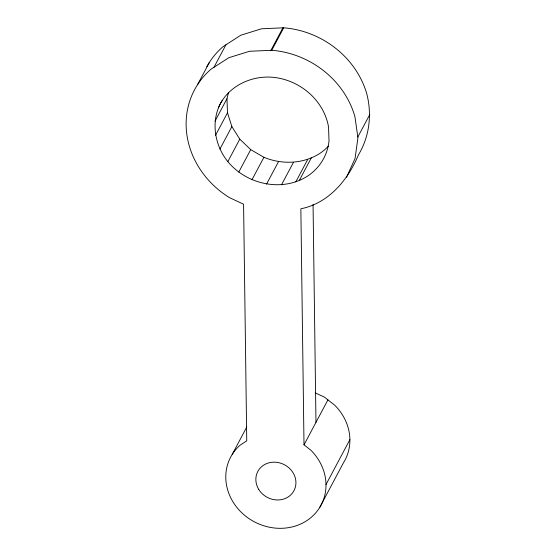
<?xml version="1.0" encoding="UTF-8"?>
<svg xmlns="http://www.w3.org/2000/svg" width="556" height="556" viewBox="0 0 556 556"><rect width="100%" height="100%" fill="white"/><g stroke="black" fill="none" stroke-linecap="round" stroke-linejoin="round"><path stroke-width="0.83" d="M218.376 107.788C227.918 85.144 253.96 73.774 277.507 77.903A58.505 52.674 28 0 1 328.506 126.761L329.034 140.842A58.505 52.674 28 0 1 308.455 175.515C282.99 192.598 246.864 184.759 227.835 161.629C214.018 144.636 210.258 119.206 222.358 100.288M215.012 121.194L226.966 98.711L228.44 92.845M346.555 177.26L355.069 158.467L357.932 137.805L354.93 116.677A87.758 79.008 28 0 0 271.752 50.283L249.526 51.277L228.836 57.706L211.085 69.132A87.758 79.008 28 0 0 229.301 197.54L243.584 204.226L246.746 440.825L240.011 445.259A51.194 46.092 28 0 0 240.901 511.909A51.194 46.092 28 0 0 311.763 516.878A51.194 46.092 28 0 0 310.873 450.228L304.007 444.842L300.859 208.785C328.811 203.211 347.931 179.942 358.509 154.776C369.448 136.54 372.068 114.717 366.884 94.193A87.758 79.008 28 0 0 283.706 27.8L261.48 28.794L240.79 35.223L223.039 46.648A87.758 79.008 28 0 0 206.818 66.72M197.491 84.776L209.445 62.293M213.963 67.283L225.917 44.8M215.54 135.275L227.494 112.792L226.966 98.711M270.946 50.318L282.9 27.835M271.752 50.283L283.706 27.8M219.912 149.071L231.866 126.587L227.494 112.792M227.835 161.629L239.789 139.146L231.866 126.587M238.774 172.103L250.728 149.62L239.789 139.146M251.972 179.776L263.926 157.292C282.163 164.84 303.729 164.034 320.409 153.039A58.505 52.674 28 0 0 328.346 146.2M266.539 184.133L278.493 161.65M281.482 184.863L293.436 162.38M295.778 181.923L307.732 159.44M299.524 180.033L311.478 157.55M357.821 137.033L369.775 114.55M232.179 454.46L246.767 427.022M304.007 444.842L327.922 399.882M325.997 484.582L349.905 439.622M319.596 507.677L343.504 462.71A51.194 46.092 28 0 0 334.781 405.261L324.308 397.047L315.196 392.877M250.728 149.62L263.926 157.292M313.056 204.532L315.968 422.365M258.658 489.28A20.475 18.438 28 0 0 293.373 491.712A20.475 18.438 28 0 0 275.637 462.217A20.475 18.438 28 0 0 258.658 489.28"/></g></svg>
